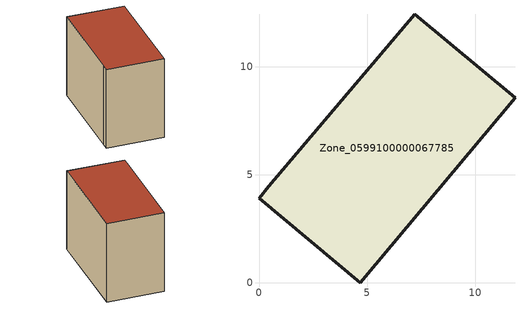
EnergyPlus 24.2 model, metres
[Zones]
Zone_0599100000067785
 floor ground (C_G): 0,3.91 0.46,4.46 7.21,12.43 11.85,8.56 4.69,0 z0
 wall outside (C_F): 4.69,0 11.85,8.56 7.21,12.43 0.46,4.46 0,3.91 4.69,0 z0:8.84
 roof outside (C_R): 0.46,4.46 0,3.91 4.69,0 11.85,8.56 7.21,12.43 z8.84
[BUILDING]
Pand.0599100000067785: North Axis=0; Terrain=City; Loads Convergence Tolerance Value=0.04; Temperature Convergence Tolerance Value=0.4; Solar Distribution=FullExterior; Maximum Number of Warmup Days=25; Minimum Number of Warmup Days=1
[Site:Location]
Rotterdam.The.Hague.AP_ZH_NLD Design_Conditions: Latitude=51.96; Longitude=4.45; Time Zone=1; Elevation=-4.5
[SITE:GROUNDTEMPERATURE:BUILDINGSURFACE]
18, 18, 18, 18, 18, 18, 18, 18, 18, 18, 18, 18
[MATERIAL] Thermal Absorptance=0.9; Solar Absorptance=0.7; Visible Absorptance=0.7
Name | Roughness | Thickness | Conductivity | Density | Specific Heat
G.TI.1946-1964 | MediumSmooth | 0.15 | 1 | 540 | 1210
F.TI.1946-1964 | Rough | 0.3 | 0.857143 | 1920 | 840
R.TI.1946-1964 | MediumRough | 0.2 | 0.277778 | 1500 | 1000
[CONSTRUCTION]
C_G: G.TI.1946-1964
C_F: F.TI.1946-1964
C_R: R.TI.1946-1964
[ZONE]
Zone_0599100000067785: Type=1; Multiplier=1; Ceiling Height=Autocalculate; Volume=Autocalculate; Floor Area=autocalculate; Part of Total Floor Area=Yes
[ZONEINFILTRATION:DESIGNFLOWRATE]
Infil_Zone_0599100000067785: Zone or ZoneList or Space or SpaceList=Zone_0599100000067785; Schedule=AlwaysOn; Design Flow Rate Calculation Method=Flow/Area; Flow Rate per Floor Area=0.003; Constant Term Coefficient=1; Temperature Term Coefficient=0; Velocity Term Coefficient=0; Velocity Squared Term Coefficient=0
[HVACTEMPLATE:ZONE:IDEALLOADSAIRSYSTEM]
Zone_0599100000067785: Maximum Heating Supply Air Temperature=50; Minimum Cooling Supply Air Temperature=13; Maximum Heating Supply Air Humidity Ratio=0.0156; Minimum Cooling Supply Air Humidity Ratio=0.0077; Heating Limit=NoLimit; Cooling Limit=NoLimit; Dehumidification Control Type=ConstantSensibleHeatRatio; Cooling Sensible Heat Ratio=0.7; Dehumidification Setpoint=60; Humidification Control Type=None; Humidification Setpoint=30; Outdoor Air Method=None; Outdoor Air Flow Rate per Person=0.00944; Outdoor Air Flow Rate per Zone Floor Area=0; Outdoor Air Flow Rate per Zone=0; Demand Controlled Ventilation Type=None; Outdoor Air Economizer Type=NoEconomizer; Heat Recovery Type=None; Sensible Heat Recovery Effectiveness=0.7; Latent Heat Recovery Effectiveness=0.65
[ZONECONTROL:THERMOSTAT]
ThermostatControl_Zone_0599100000067785: Zone or ZoneList=Zone_0599100000067785; Control Type Schedule=DualSetpointControlType; Control 1=Thermostat_Zone_0599100000067785; Temperature Difference Between Cutout And Setpoint=0
[THERMOSTATSETPOINT:DUALSETPOINT]
Thermostat_Zone_0599100000067785: Heating Setpoint Temperature Schedule=HeatingSetpoint_Zone_0599100000067785; Cooling Setpoint Temperature Schedule=CoolingSetpoint_Zone_0599100000067785
[SCHEDULE:COMPACT]
HeatingSetpoint_Zone_0599100000067785: Through: 12/31, For: AllDays, Until: 24:00, 21
CoolingSetpoint_Zone_0599100000067785: Through: 12/31, For: AllDays, Until: 24:00, 24
DualSetpointControlType: Through: 12/31, For: AllDays, Until: 24:00, 4
AlwaysOn: Through: 12/31, For: AllDays, Until: 24:00, 1
